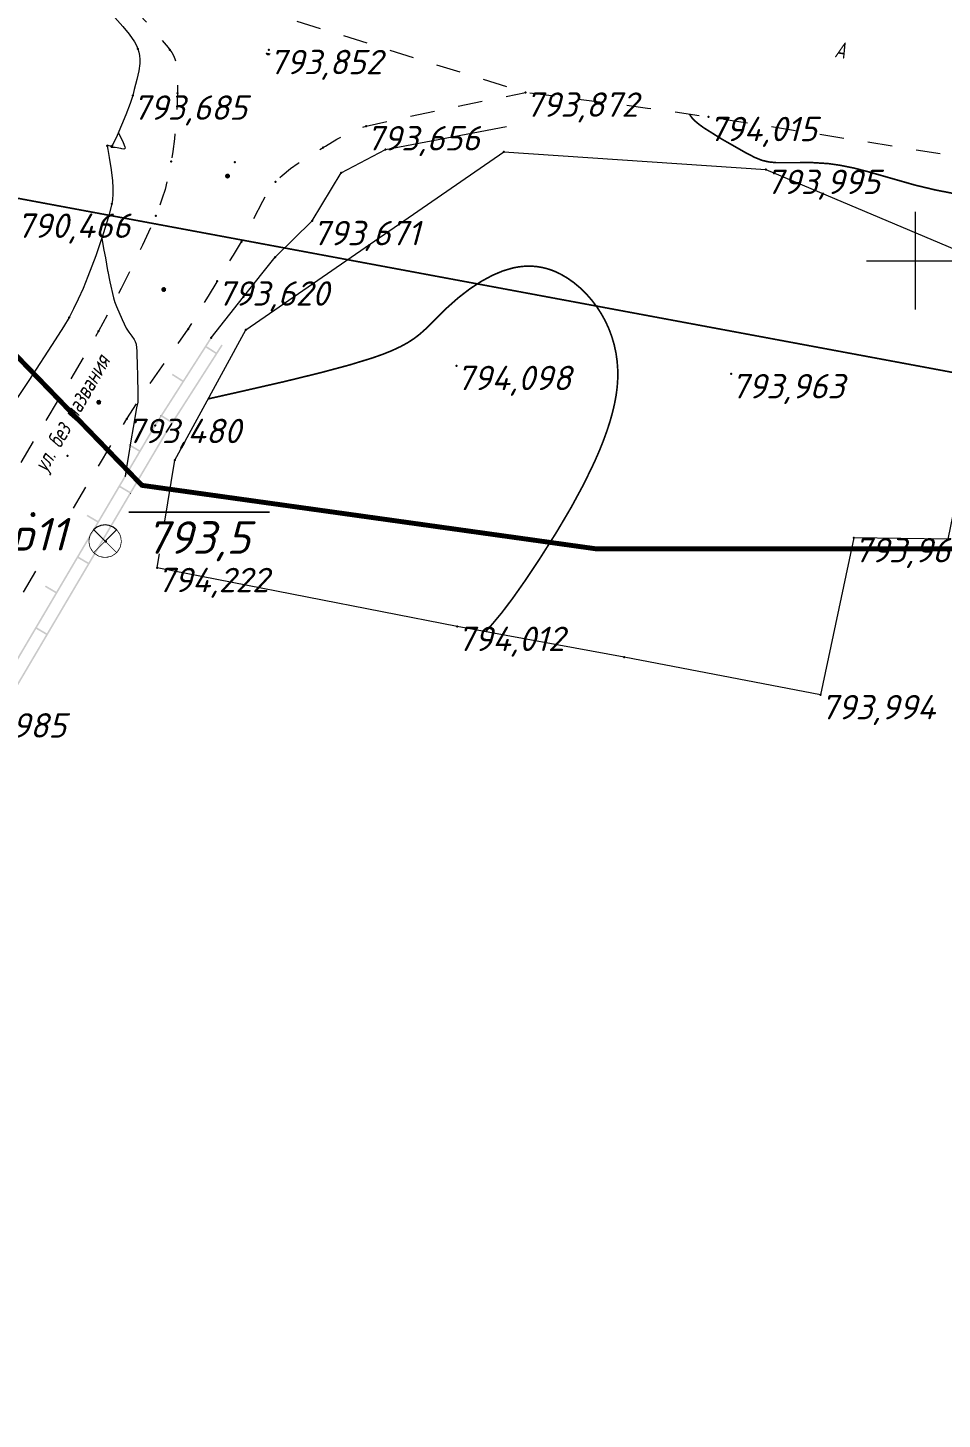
# Model space of a CAD drawing. Header units: metres. Extents: x 629572 to 645168, y 4785785 to 4790166.
# Drawn here: x 633345.4 to 633401.7, y 4788328.8 to 4788414.3 of the extents above; entities that cross this region are included whole.
import ezdxf

# ---------------------------------------------------------------- set-up
doc = ezdxf.new("R2010")
doc.units = ezdxf.units.M
for name, pattern in [('Сплошная', [0]), ('Сплошная_0_50', [0]), ('Штриховая 1.5-1.5', [3, 1.5, -1.5])]:
    doc.linetypes.add(name, pattern=pattern)
doc.layers.get('0').update_dxf_attribs({"linetype": 'CONTINUOUS'})
for name, color, linetype in [('Геодезические пункты', 7, 'CONTINUOUS'), ('Горизонтали', 7, 'CONTINUOUS'), ('Дороги', 7, 'CONTINUOUS'), ('Дороги с покрытием (край_ бровка)', 7, 'CONTINUOUS'), ('Дороги с покрытием (осевая линия)', 7, 'CONTINUOUS'), ('Заборы деревянные на фундаменте (к._бет._ кирп.)', 7, 'CONTINUOUS'), ('Здания и строения', 7, 'CONTINUOUS'), ('каб.TNS+', 7, 'CONTINUOUS'), ('красная линия', 7, 'CONTINUOUS'), ('Нурсултан', 7, 'CONTINUOUS'), ('Проезжие части улиц и тротуаров (без бортового камня)', 7, 'CONTINUOUS'), ('Сетка координатная', 7, 'CONTINUOUS')]:
    doc.layers.add(name, color=color, linetype=linetype)
doc.styles.add('ISOCPEUR', font='isocpeui.ttf')
doc.styles.get("Standard").update_dxf_attribs({"font": 'isocpeui.ttf'})
doc.linetypes.add('TELEFON', pattern='A,8,["o",Standard,S=1,R=0,X=-4.33,Y=-0.34],-2', length=10)

# ---------------------------------------------------------------- blocks, each defined once
blk = doc.blocks.new('Крест')
at = {"color": 0, "linetype": 'Continuous', "lineweight": 0, "flags": 128}
for points in [[(0, -1), (0, 1)], [(-1, 0), (1, 0)]]:
    blk.add_lwpolyline(points, dxfattribs=at)
blk = doc.blocks.new('6 - 11.2 репер грунтов.d-2.0')
at = {"color": 7, "linetype": 'Continuous', "lineweight": 0, "const_width": 0.04, "flags": 128}
for points in [[(0, 0.99), (0.27, 0.953), (0.52, 0.844), (0.731, 0.673), (0.888, 0.45), (0.979, 0.193), (0.998, -0.078), (0.942, -0.345), (0.817, -0.587), (0.631, -0.786), (0.398, -0.927), (0.136, -1.001), (-0.136, -1.001), (-0.398, -0.927), (-0.631, -0.786), (-0.817, -0.587), (-0.942, -0.345), (-0.998, -0.078), (-0.979, 0.193), (-0.888, 0.45), (-0.731, 0.673), (-0.52, 0.844), (-0.27, 0.953), (0, 0.99)], [(0, -0.01), (-0.7, 0.69), (-0.707, 0.697), (-0.924, 0.373), (-1, -0.01), (-0.924, -0.393), (-0.707, -0.717), (-0.7, -0.71), (0, -0.01)], [(0.707, 0.697), (0.7, 0.69), (0, -0.01), (0.7, -0.71), (0.707, -0.717), (0.924, -0.393), (1, -0.01), (0.924, 0.373), (0.707, 0.697)]]:
    blk.add_lwpolyline(points, close=True, dxfattribs=at)
at = {"color": 7, "linetype": 'Continuous', "lineweight": 0, "true_color": 0xffffff, "flags": 128}
blk.add_lwpolyline([(0.7, 0.69), (0.707, 0.697), (0.5, 0.856), (0.259, 0.956), (0, 0.99), (-0.259, 0.956), (-0.5, 0.856), (-0.707, 0.697), (-0.7, 0.69), (0, -0.01), (0.7, 0.69)], close=True, dxfattribs=at)
at = {"color": 7, "linetype": 'Continuous', "lineweight": 0, "true_color": 0xffffff, "const_width": 0.04, "flags": 128}
blk.add_lwpolyline([(0, -0.01), (-0.7, -0.71), (-0.707, -0.717), (-0.382, -0.934), (0, -1.01), (0.383, -0.934), (0.707, -0.717), (0.7, -0.71), (0, -0.01)], close=True, dxfattribs=at)
at = {"color": 7, "linetype": 'Continuous', "lineweight": 0, "flags": 128}
for points in [[(-0.7, 0.69), (-0.707, 0.697)], [(0.7, 0.69), (0.707, 0.697)], [(-0.7, -0.71), (-0.707, -0.717)], [(0.7, -0.71), (0.707, -0.717)]]:
    blk.add_lwpolyline(points, dxfattribs=at)
at = {"color": 7, "style": 'ISOCPEUR', "flags": 1}
for tag in ['X', 'Отметка', 'Отметка земли', 'Отметка центра', 'Имя объекта CREDO-III', 'Имя', 'Код объекта CREDO-III', 'Класс', 'Тип', 'Y']:
    blk.add_attdef(tag, (0, 0), '', height=2.5, dxfattribs=at)

msp = doc.modelspace()

# ---------------------------------------------------------------- hatches: boundary and pattern name
at = {"layer": 'Дороги с покрытием (осевая линия)'}
for points in [[(633360.372, 4788412.727), (633360.375, 4788412.731), (633360.373, 4788412.731), (633360.364, 4788412.733), (633360.354, 4788412.736), (633360.353, 4788412.736), (633360.353, 4788412.736), (633360.095, 4788412.792), (633360.086, 4788412.795), (633360.076, 4788412.797), (633360.062, 4788412.733), (633360.064, 4788412.725), (633360.13, 4788412.643), (633360.146, 4788412.624), (633360.154, 4788412.63), (633360.154, 4788412.62), (633360.206, 4788412.628), (633360.219, 4788412.63), (633360.219, 4788412.63), (633360.154, 4788412.62), (633360.284, 4788412.621), (633360.284, 4788412.631), (633360.284, 4788412.626), (633360.284, 4788412.621), (633360.292, 4788412.625), (633360.284, 4788412.631), (633360.292, 4788412.625), (633360.296, 4788412.633), (633360.324, 4788412.682), (633360.292, 4788412.625)], [(633357.856, 4788405.126), (633357.856, 4788405.13), (633357.846, 4788405.131), (633357.846, 4788405.131), (633357.856, 4788405.13), (633357.862, 4788405.251), (633357.862, 4788405.26), (633357.852, 4788405.261), (633357.862, 4788405.26), (633357.862, 4788405.265), (633357.859, 4788405.268), (633357.855, 4788405.264), (633357.853, 4788405.261), (633357.859, 4788405.268), (633357.827, 4788405.297), (633357.761, 4788405.354), (633357.758, 4788405.358), (633357.756, 4788405.357), (633357.753, 4788405.357), (633357.755, 4788405.347), (633357.758, 4788405.351), (633357.755, 4788405.347), (633357.753, 4788405.357), (633357.625, 4788405.334), (633357.618, 4788405.329), (633357.626, 4788405.324), (633357.618, 4788405.329), (633357.555, 4788405.215), (633357.553, 4788405.21), (633357.555, 4788405.206), (633357.596, 4788405.109), (633357.606, 4788405.086), (633357.615, 4788405.09), (633357.612, 4788405.08), (633357.665, 4788405.074), (633357.678, 4788405.072), (633357.612, 4788405.08), (633357.738, 4788405.045), (633357.74, 4788405.052), (633357.739, 4788405.05), (633357.738, 4788405.045), (633357.746, 4788405.047), (633357.753, 4788405.053), (633357.793, 4788405.093), (633357.793, 4788405.093), (633357.746, 4788405.047), (633357.852, 4788405.123)], [(633353.933, 4788398.149), (633353.934, 4788398.154), (633353.943, 4788398.274), (633353.943, 4788398.283), (633353.933, 4788398.284), (633353.943, 4788398.283), (633353.944, 4788398.288), (633353.94, 4788398.292), (633353.936, 4788398.287), (633353.933, 4788398.284), (633353.94, 4788398.292), (633353.909, 4788398.32), (633353.844, 4788398.38), (633353.841, 4788398.383), (633353.839, 4788398.383), (633353.836, 4788398.382), (633353.838, 4788398.373), (633353.84, 4788398.375), (633353.838, 4788398.373), (633353.836, 4788398.382), (633353.707, 4788398.363), (633353.7, 4788398.358), (633353.635, 4788398.245), (633353.635, 4788398.236), (633353.644, 4788398.24), (633353.635, 4788398.236), (633353.673, 4788398.139), (633353.683, 4788398.115), (633353.692, 4788398.119), (633353.689, 4788398.109), (633353.814, 4788398.071), (633353.816, 4788398.081), (633353.822, 4788398.073), (633353.929, 4788398.146), (633353.924, 4788398.154), (633353.924, 4788398.154), (633353.929, 4788398.146)], [(633349.826, 4788391.141), (633349.909, 4788391.197), (633349.909, 4788391.198), (633349.934, 4788391.215), (633349.929, 4788391.223), (633349.934, 4788391.215), (633349.938, 4788391.217), (633349.939, 4788391.222), (633349.948, 4788391.342), (633349.948, 4788391.352), (633349.949, 4788391.357), (633349.945, 4788391.36), (633349.914, 4788391.389), (633349.85, 4788391.449), (633349.843, 4788391.441), (633349.848, 4788391.447), (633349.85, 4788391.449), (633349.846, 4788391.452), (633349.845, 4788391.452), (633349.842, 4788391.451), (633349.713, 4788391.432), (633349.708, 4788391.431), (633349.706, 4788391.427), (633349.714, 4788391.422), (633349.706, 4788391.427), (633349.657, 4788391.344), (633349.641, 4788391.315), (633349.64, 4788391.306), (633349.678, 4788391.208), (633349.687, 4788391.185), (633349.688, 4788391.182), (633349.689, 4788391.18), (633349.693, 4788391.179), (633349.694, 4788391.181), (633349.696, 4788391.188), (633349.693, 4788391.179), (633349.746, 4788391.171), (633349.759, 4788391.169), (633349.693, 4788391.179), (633349.818, 4788391.14)], [(633345.889, 4788384.31), (633345.894, 4788384.313), (633345.894, 4788384.318), (633345.905, 4788384.438), (633345.905, 4788384.447), (633345.895, 4788384.448), (633345.905, 4788384.447), (633345.906, 4788384.452), (633345.902, 4788384.455), (633345.898, 4788384.451), (633345.896, 4788384.449), (633345.902, 4788384.455), (633345.872, 4788384.485), (633345.808, 4788384.545), (633345.805, 4788384.549), (633345.803, 4788384.548), (633345.8, 4788384.548), (633345.801, 4788384.538), (633345.8, 4788384.548), (633345.779, 4788384.542), (633345.737, 4788384.529), (633345.737, 4788384.529), (633345.8, 4788384.548), (633345.671, 4788384.53), (633345.672, 4788384.52), (633345.664, 4788384.525), (633345.597, 4788384.414), (633345.596, 4788384.405), (633345.606, 4788384.408), (633345.596, 4788384.405), (633345.633, 4788384.307), (633345.642, 4788384.283), (633345.643, 4788384.28), (633345.644, 4788384.279), (633345.649, 4788384.277), (633345.772, 4788384.237), (633345.775, 4788384.247), (633345.781, 4788384.238), (633345.788, 4788384.244), (633345.83, 4788384.283), (633345.781, 4788384.238), (633345.889, 4788384.31), (633345.884, 4788384.319), (633345.884, 4788384.319)]]:
    msp.add_hatch(color=7, dxfattribs=at).paths.add_polyline_path(points)
at = {"layer": 'Заборы деревянные на фундаменте (к._бет._ кирп.)'}
for points in [[(633356.438, 4788394.742), (633356.748, 4788395.227), (633356.738, 4788395.234), (633356.664, 4788395.281), (633356.327, 4788394.753), (633356.3, 4788394.711), (633356.342, 4788394.684), (633357.016, 4788394.253), (633357.058, 4788394.226), (633357.085, 4788394.269), (633357.422, 4788394.796), (633357.412, 4788394.803), (633357.338, 4788394.85), (633357.027, 4788394.365)], [(633354.294, 4788392.967), (633354.926, 4788392.563), (633353.606, 4788390.499), (633353.648, 4788390.472), (633353.621, 4788390.43), (633354.295, 4788389.999), (633354.322, 4788390.041), (633354.295, 4788389.999), (633354.337, 4788389.972), (633354.364, 4788390.014), (633357.058, 4788394.226), (633356.974, 4788394.28), (633354.307, 4788390.11), (633353.717, 4788390.487), (633356.384, 4788394.657), (633356.3, 4788394.711), (633354.98, 4788392.647), (633354.348, 4788393.051)], [(633353.663, 4788390.403), (633353.579, 4788390.457), (633353.217, 4788389.89), (633353.216, 4788389.889), (633353.216, 4788389.888), (633352.314, 4788388.357), (633351.667, 4788388.738), (633351.617, 4788388.652), (633352.263, 4788388.271), (633351.019, 4788386.16), (633350.993, 4788386.117), (633351.037, 4788386.092), (633351.062, 4788386.135), (633351.037, 4788386.092), (633351.726, 4788385.686), (633351.751, 4788385.729), (633351.794, 4788385.703), (633353.983, 4788389.418), (633353.91, 4788389.463), (633353.898, 4788389.47), (633353.898, 4788389.47), (633351.733, 4788385.797), (633351.13, 4788386.153), (633353.302, 4788389.837)], [(633353.621, 4788390.43), (633353.648, 4788390.472), (633353.606, 4788390.499), (633353.579, 4788390.457)], [(633354.253, 4788390.026), (633353.898, 4788389.47), (633353.909, 4788389.464), (633353.911, 4788389.462), (633353.983, 4788389.418), (633354.337, 4788389.972)], [(633349.053, 4788384.301), (633349.699, 4788383.92), (633348.455, 4788381.809), (633348.429, 4788381.766), (633348.473, 4788381.741), (633348.498, 4788381.784), (633348.473, 4788381.741), (633349.162, 4788381.335), (633349.205, 4788381.309), (633349.23, 4788381.353), (633351.769, 4788385.66), (633351.683, 4788385.711), (633349.169, 4788381.446), (633348.566, 4788381.802), (633351.08, 4788386.066), (633350.993, 4788386.117), (633349.75, 4788384.006), (633349.103, 4788384.387)], [(633351.794, 4788385.703), (633351.751, 4788385.729), (633351.726, 4788385.686), (633351.769, 4788385.66)], [(633346.489, 4788379.95), (633347.135, 4788379.569), (633345.891, 4788377.459), (633345.934, 4788377.433), (633345.891, 4788377.459), (633345.866, 4788377.416), (633345.909, 4788377.39), (633346.598, 4788376.984), (633346.623, 4788377.027), (633346.598, 4788376.984), (633346.641, 4788376.959), (633346.666, 4788377.002), (633349.205, 4788381.309), (633349.119, 4788381.36), (633346.606, 4788377.096), (633346.003, 4788377.451), (633348.516, 4788381.716), (633348.429, 4788381.766), (633347.186, 4788379.656), (633346.539, 4788380.036)], [(633343.925, 4788375.6), (633344.571, 4788375.219), (633343.327, 4788373.108), (633343.302, 4788373.065), (633343.345, 4788373.04), (633343.37, 4788373.083), (633343.345, 4788373.04), (633344.034, 4788372.633), (633344.059, 4788372.676), (633344.102, 4788372.651), (633346.641, 4788376.959), (633346.555, 4788377.01), (633344.042, 4788372.745), (633343.439, 4788373.1), (633345.952, 4788377.365), (633345.866, 4788377.416), (633344.622, 4788375.305), (633343.976, 4788375.686)]]:
    msp.add_hatch(color=7, dxfattribs=at).paths.add_polyline_path(points)

# ---------------------------------------------------------------- linework, layer by layer
at = {"layer": 'Геодезические пункты', "color": 7, "linetype": 'Continuous', "lineweight": 0, "const_width": 0.1, "flags": 128}
msp.add_lwpolyline([(633351.639, 4788384.546), (633360.312, 4788384.546)], dxfattribs=at)
at = {"layer": 'Горизонтали', "color": 34, "linetype": 'Сплошная', "lineweight": 0, "const_width": 0.1, "elevation": 794, "flags": 128}
for points in [[(633386.112, 4788409.017), (633386.178, 4788408.911), (633386.296, 4788408.747), (633386.468, 4788408.574), (633386.706, 4788408.377), (633387.009, 4788408.158), (633388.069, 4788407.494), (633389.539, 4788406.655), (633390.125, 4788406.349), (633390.549, 4788406.177), (633390.972, 4788406.073), (633391.459, 4788406.025), (633392.449, 4788406.026), (633393.692, 4788406.029), (633394.652, 4788405.969), (633395.382, 4788405.865), (633396.186, 4788405.702), (633397.069, 4788405.479), (633398.226, 4788405.148), (633398.259, 4788405.138), (633399.977, 4788404.648), (633401.256, 4788404.343), (633402.385, 4788404.126), (633403.632, 4788403.885), (633404.52, 4788403.675), (633405.118, 4788403.498), (633405.738, 4788403.286), (633406.375, 4788403.039), (633407.035, 4788402.755), (633407.428, 4788402.573), (633407.624, 4788402.472), (633407.705, 4788402.424), (633407.74, 4788402.401), (633407.751, 4788402.394), (633407.753, 4788402.392), (633407.755, 4788402.391), (633407.755, 4788402.391)], [(633373.578, 4788377.187), (633373.973, 4788377.64), (633374.587, 4788378.376), (633375.254, 4788379.259), (633376.026, 4788380.357), (633376.896, 4788381.662), (633377.946, 4788383.319), (633378.847, 4788384.846), (633379.626, 4788386.288), (633380.281, 4788387.644), (633380.564, 4788388.293), (633380.815, 4788388.92), (633381.036, 4788389.525), (633381.225, 4788390.109), (633381.383, 4788390.671), (633381.51, 4788391.211), (633381.605, 4788391.728), (633381.67, 4788392.224), (633381.706, 4788392.757), (633381.705, 4788393.285), (633381.669, 4788393.806), (633381.597, 4788394.32), (633381.488, 4788394.825), (633381.344, 4788395.319), (633381.165, 4788395.801), (633380.952, 4788396.269), (633380.701, 4788396.727), (633380.418, 4788397.166), (633380.103, 4788397.581), (633379.761, 4788397.97), (633379.393, 4788398.329), (633379.005, 4788398.653), (633378.602, 4788398.936), (633378.192, 4788399.175), (633377.912, 4788399.31), (633377.629, 4788399.423), (633377.343, 4788399.515), (633377.055, 4788399.585), (633376.764, 4788399.634), (633376.471, 4788399.661), (633376.174, 4788399.667), (633375.875, 4788399.651), (633375.575, 4788399.614), (633375.27, 4788399.556), (633374.651, 4788399.375), (633374.014, 4788399.107), (633373.348, 4788398.749), (633372.613, 4788398.27), (633371.89, 4788397.712), (633371.173, 4788397.074), (633370.306, 4788396.216), (633370.303, 4788396.212), (633369.868, 4788395.782), (633369.526, 4788395.477), (633369.171, 4788395.206), (633368.789, 4788394.959), (633368.343, 4788394.716), (633367.84, 4788394.481), (633367.267, 4788394.25), (633366.619, 4788394.021), (633365.216, 4788393.592), (633363.406, 4788393.107), (633361.218, 4788392.572), (633358.482, 4788391.946), (633356.526, 4788391.506)]]:
    msp.add_lwpolyline(points, dxfattribs=at)
at = {"layer": 'Горизонтали', "color": 34, "linetype": 'Сплошная', "lineweight": 0, "true_color": 0xa55200, "elevation": 793.5, "flags": 128}
for points in [[(633351.002, 4788407.883), (633351.092, 4788407.705), (633351.305, 4788407.264), (633351.405, 4788407), (633351.414, 4788406.916), (633351.39, 4788406.871), (633351.333, 4788406.859), (633351.222, 4788406.877), (633351.162, 4788406.89), (633350.812, 4788406.956), (633350.659, 4788406.961), (633350.59, 4788406.964), (633350.56, 4788406.983), (633350.547, 4788407.02), (633350.547, 4788407.02), (633350.545, 4788407.037), (633350.545, 4788407.037), (633350.545, 4788407.038), (633350.545, 4788407.038)], [(633349.98, 4788401.364), (633350, 4788401.259), (633350.097, 4788400.759), (633350.118, 4788400.652), (633350.21, 4788400.175), (633350.345, 4788399.403), (633350.358, 4788399.328), (633350.476, 4788398.707), (633350.714, 4788397.724), (633350.754, 4788397.565), (633350.769, 4788397.507), (633350.77, 4788397.5), (633350.771, 4788397.498)], [(633350.771, 4788397.498), (633350.898, 4788397.183), (633351.232, 4788396.387), (633351.491, 4788395.855), (633351.647, 4788395.604), (633351.835, 4788395.358), (633351.982, 4788395.159), (633352.046, 4788395.027), (633352.092, 4788394.872), (633352.144, 4788394.437), (633352.169, 4788393.434), (633352.173, 4788393.113), (633352.201, 4788391.654), (633352.205, 4788391.481), (633352.206, 4788391.437), (633352.208, 4788391.358), (633352.208, 4788391.346)], [(633352.208, 4788391.346), (633352.198, 4788391.296), (633352.128, 4788390.951), (633351.908, 4788389.745), (633351.77, 4788388.92), (633351.624, 4788388.031), (633351.505, 4788387.302), (633351.44, 4788386.903), (633351.439, 4788386.898), (633351.415, 4788386.749), (633351.412, 4788386.734), (633351.411, 4788386.728)]]:
    msp.add_lwpolyline(points, dxfattribs=at)
at = {"layer": 'Дороги с покрытием (край_ бровка)', "color": 251, "linetype": 'Сплошная', "lineweight": 0, "true_color": 0x636466, "flags": 128}
msp.add_lwpolyline([(633349.711, 4788416.024), (633349.711, 4788416.024), (633350.777, 4788414.948), (633351.281, 4788414.4), (633351.669, 4788413.929), (633352.003, 4788413.444), (633352.122, 4788413.226), (633352.21, 4788413.024), (633352.27, 4788412.824), (633352.308, 4788412.607), (633352.323, 4788412.372), (633352.317, 4788412.118), (633352.262, 4788411.665), (633352.147, 4788411.128), (633351.985, 4788410.525), (633351.886, 4788410.162), (633351.725, 4788409.658), (633351.462, 4788408.968), (633350.921, 4788407.697), (633350.629, 4788407.056), (633350.594, 4788407.033), (633350.526, 4788407.041), (633350.447, 4788407.066), (633350.381, 4788407.088), (633350.326, 4788407.094), (633350.308, 4788407.068), (633350.348, 4788406.843), (633350.44, 4788406.351), (633350.561, 4788405.583), (633350.637, 4788404.904), (633350.663, 4788404.476), (633350.665, 4788404.097), (633350.644, 4788403.768), (633350.6, 4788403.49), (633350.392, 4788402.691), (633350.076, 4788401.651), (633349.62, 4788400.305), (633349.137, 4788399.023), (633348.838, 4788398.298), (633348.542, 4788397.634), (633348.253, 4788397.036), (633347.971, 4788396.509), (633347.629, 4788395.933), (633347.121, 4788395.127), (633345.491, 4788392.637), (633344.269, 4788390.797), (633341.541, 4788386.676), (633339.357, 4788383.301), (633337.708, 4788380.644), (633336.164, 4788378.021), (633334.388, 4788374.894), (633331.405, 4788369.506), (633330.973, 4788368.721), (633329.037, 4788365.219), (633327.543, 4788362.557), (633326.208, 4788360.168), (633324.328, 4788356.735), (633323.986, 4788356.109), (633321.846, 4788352.215), (633320.169, 4788349.237), (633319.09, 4788347.378), (633318.068, 4788345.668), (633317.088, 4788344.081), (633316.141, 4788342.605), (633315.202, 4788341.208), (633314.169, 4788339.745), (633313.025, 4788338.19), (633311.717, 4788336.473), (633309.166, 4788333.22), (633307.036, 4788330.51), (633305.717, 4788328.792), (633304.579, 4788327.264), (633303.558, 4788325.838), (633302.633, 4788324.485), (633301.73, 4788323.097), (633300.795, 4788321.597), (633299.814, 4788319.96), (633298.743, 4788318.115), (633296.657, 4788314.414), (633295.074, 4788311.598), (633294.019, 4788309.759), (633293.082, 4788308.171), (633292.203, 4788306.737), (633291.366, 4788305.426), (633289.491, 4788302.625), (633287.428, 4788299.672), (633285.497, 4788296.999), (633283.304, 4788294.039), (633279.087, 4788288.467), (633279.087, 4788288.467)], dxfattribs=at)
at = {"layer": 'Здания и строения', "color": 8, "linetype": 'Сплошная', "lineweight": 0, "flags": 128}
msp.add_lwpolyline([(633356.706, 4788395.254), (633358.692, 4788397.782), (633360.652, 4788400.222), (633362.925, 4788402.446), (633364.695, 4788405.411), (633367.418, 4788406.827), (633374.872, 4788408.25)], dxfattribs=at)
msp.add_lwpolyline([(633358.839, 4788395.744), (633374.694, 4788406.699), (633390.805, 4788405.597), (633405.702, 4788399.318), (633405.158, 4788398.312), (633404.124, 4788393.726), (633403.156, 4788388.561), (633402.001, 4788382.881), (633396.219, 4788382.958), (633394.172, 4788373.307), (633382.096, 4788375.628), (633371.835, 4788377.506), (633353.381, 4788381.124), (633354.473, 4788387.744), (633358.839, 4788395.744)], close=True, dxfattribs=at)
at = {"layer": 'Нурсултан', "color": 7}
for p in [(633352.21, 4788413.024, 7.097), (633354.178, 4788412.962, 7.137), (633360.26, 4788412.961, 7.175), (633351.886, 4788410.162, 7.008), (633354.631, 4788410.305, 7.101), (633376.025, 4788410.345, 7.195), (633387.291, 4788408.845, 7.338), (633366.242, 4788408.276, 6.979), (633350.308, 4788407.068, 7.019), (633350.629, 4788407.056, 6.754), (633363.595, 4788406.948, 6.951), (633367.418, 4788406.827, 7.034), (633374.694, 4788406.699, 7.181), (633354.258, 4788406.091, 7.031), (633358.166, 4788406.065, 7.031), (633364.695, 4788405.411, 6.986), (633390.805, 4788405.597, 7.318), (633360.66, 4788404.838, 6.913), (633350.6, 4788403.49, 6.868), (633353.301, 4788402.753, 6.978), (633362.925, 4788402.446, 6.994), (633358.576, 4788401.152, 6.931), (633360.652, 4788400.222, 6.976), (633357.085, 4788398.735, 6.943), (633358.692, 4788397.782, 6.991), (633347.971, 4788396.509, 6.716), (633349.791, 4788395.666, 6.768), (633355.298, 4788395.799, 6.909), (633356.706, 4788395.254, 6.988), (633358.839, 4788395.744, 7.058), (633371.785, 4788393.542, 7.421), (633388.674, 4788393.036, 7.286), (633351.523, 4788390.283, 6.803), (633353.259, 4788389.863, 6.881), (633347.883, 4788388.004, 6.685), (633354.473, 4788387.744, 7.558), (633350.222, 4788382.746, 6.847), (633350.223, 4788382.75, 6.85), (633350.223, 4788382.749, 6.845), (633350.228, 4788382.738, 6.843), (633396.219, 4788382.958, 7.291), (633371.835, 4788377.506, 7.335), (633382.096, 4788375.628, 7.264), (633394.172, 4788373.307, 7.317)]:
    msp.add_point(p, dxfattribs=at)
at = {"layer": 'Проезжие части улиц и тротуаров (без бортового камня)', "linetype": 'Штриховая 1.5-1.5', "lineweight": 0, "flags": 128}
for points in [[(633346.981, 4788419.41), (633347.311, 4788419.266), (633347.655, 4788419.091), (633348.385, 4788418.645), (633349.17, 4788418.073), (633350.008, 4788417.377), (633350.651, 4788416.791), (633351.318, 4788416.143), (633352.005, 4788415.436), (633352.707, 4788414.674), (633353.375, 4788413.915), (633354.064, 4788413.098), (633354.178, 4788412.962), (633354.297, 4788412.799), (633354.396, 4788412.615), (633354.477, 4788412.408), (633354.54, 4788412.177), (633354.606, 4788411.758), (633354.633, 4788411.243), (633354.632, 4788410.732), (633354.631, 4788410.305), (633354.621, 4788409.774), (633354.583, 4788409.069), (633354.446, 4788407.49), (633354.353, 4788406.715), (633354.258, 4788406.091), (633354.022, 4788404.957), (633353.873, 4788404.386), (633353.707, 4788403.837), (633353.513, 4788403.282), (633353.301, 4788402.753), (633352.478, 4788400.954), (633351.177, 4788398.287), (633350.436, 4788396.849), (633349.791, 4788395.666), (633348.907, 4788394.145), (633347.401, 4788391.607), (633343.699, 4788385.429), (633343.546, 4788385.174), (633339.997, 4788379.252), (633337.075, 4788374.353), (633336.625, 4788373.599), (633333.123, 4788367.73), (633329.61, 4788361.867), (633327.398, 4788358.183), (633325.873, 4788355.641), (633321.834, 4788348.937), (633317.818, 4788342.361), (633313.876, 4788336.008), (633309.893, 4788329.679), (633305.951, 4788323.54), (633304.162, 4788320.83), (633301.977, 4788317.601), (633300.394, 4788315.287), (633297.945, 4788311.7), (633295.807, 4788308.513), (633294.003, 4788305.741), (633291.645, 4788302.082), (633289.552, 4788298.838), (633286.938, 4788294.727), (633284.904, 4788291.425), (633283.811, 4788289.58), (633282.895, 4788287.966), (633282.15, 4788286.57), (633281.572, 4788285.387)], [(633287.877, 4788288.115), (633291.543, 4788294.314), (633295.25, 4788300.489), (633297.194, 4788303.66), (633299.037, 4788306.612), (633300.904, 4788309.538), (633303.021, 4788312.79), (633307.133, 4788318.993), (633308.457, 4788320.976), (633311.137, 4788324.994), (633315.119, 4788330.903), (633316.034, 4788332.249), (633319.12, 4788336.799), (633321.152, 4788339.837), (633322.835, 4788342.41), (633324.528, 4788345.063), (633326.398, 4788348.049), (633329.889, 4788353.734), (633332.923, 4788358.75), (633335.562, 4788363.215), (633337.544, 4788366.636), (633338.161, 4788367.705), (633340.773, 4788372.187), (633344.472, 4788378.443), (633348.803, 4788385.741), (633351.523, 4788390.283), (633352.118, 4788391.214), (633352.88, 4788392.344), (633354.262, 4788394.313), (633354.299, 4788394.365), (633355.298, 4788395.799), (633355.931, 4788396.806), (633356.539, 4788397.822), (633356.542, 4788397.828), (633357.085, 4788398.735), (633357.585, 4788399.539), (633357.648, 4788399.64), (633358.087, 4788400.342), (633358.576, 4788401.152), (633359.127, 4788402.211), (633359.158, 4788402.273), (633359.884, 4788403.668), (633360.295, 4788404.349), (633360.66, 4788404.838), (633361.064, 4788405.247), (633361.577, 4788405.666), (633362.054, 4788406.001), (633362.633, 4788406.369), (633363.142, 4788406.675), (633363.595, 4788406.948), (633363.745, 4788407.041), (633364.443, 4788407.464), (633364.905, 4788407.723), (633365.321, 4788407.931), (633365.792, 4788408.13), (633366.242, 4788408.276), (633368.217, 4788408.726), (633371.735, 4788409.464), (633376.025, 4788410.345)]]:
    msp.add_lwpolyline(points, dxfattribs=at)

# ---------------------------------------------------------------- block references
at = {"layer": 'Геодезические пункты', "color": 7, "linetype": 'Continuous'}
msp.add_blockref('6 - 11.2 репер грунтов.d-2.0', (633350.189, 4788382.767, 793.52), dxfattribs=at)
at = {"layer": 'Сетка координатная', "color": 136, "linetype": 'Continuous', "true_color": 0x008080, "xscale": 3, "yscale": 3}
msp.add_blockref('Крест', (633400, 4788400), dxfattribs=at)

# ---------------------------------------------------------------- texts
at = {"layer": 'Дороги', "color": 0, "style": 'ISOCPEUR', "width": 0.75}
msp.add_text('А', height=1, rotation=350.59226, dxfattribs=at).set_placement((633394.998, 4788412.517))
at = {"layer": 'Здания и строения', "color": 0, "style": 'ISOCPEUR', "width": 0.75}
msp.add_text('ул. без названия', height=1, rotation=60.33475, dxfattribs=at).set_placement((633346.596, 4788386.939, 795))
at = {"layer": 'Нурсултан', "color": 251, "char_height": 1.5, "attachment_point": 1, "style": 'ISOCPEUR'}
for s, insert in [('793,852', (633360.26, 4788412.961, 7.175)), ('793,685', (633351.886, 4788410.162, 7.008)), ('793,872', (633376.025, 4788410.345, 7.195)), ('794,015', (633387.291, 4788408.845, 7.338)), ('793,656', (633366.242, 4788408.276, 6.979)), ('793,995', (633390.805, 4788405.597, 7.318)), ('790,466', (633344.741, 4788402.902, 3.789)), ('793,671', (633362.925, 4788402.446, 6.994)), ('793,620', (633357.085, 4788398.735, 6.943)), ('794,098', (633371.785, 4788393.542, 7.421)), ('793,963', (633388.674, 4788393.036, 7.286)), ('793,480', (633351.523, 4788390.283, 6.803)), ('793,968', (633396.219, 4788382.958, 7.291)), ('794,012', (633371.835, 4788377.506, 7.335)), ('793,994', (633394.172, 4788373.307, 7.317)), ('792,985', (633340.773, 4788372.187, 6.308))]:
    msp.add_mtext(s, dxfattribs=dict(at, insert=insert))

# ---------------------------------------------------------------- next in the draw order: texts
at = {"layer": 'Геодезические пункты', "color": 7, "char_height": 2, "attachment_point": 7, "style": 'ISOCPEUR', "bg_fill": 3, "box_fill_scale": 1, "bg_fill_color": 256, "bg_fill_transparency": 0}
for s, insert in [('Rp11', (633342.678, 4788381.581)), ('793,5', (633352.689, 4788381.518))]:
    msp.add_mtext(s, dxfattribs=dict(at, insert=insert))

# ---------------------------------------------------------------- next in the draw order: linework, layer by layer
at = {"layer": 'каб.TNS+', "color": 3, "linetype": 'TELEFON', "lineweight": 13, "true_color": 0x00e600, "const_width": 0.1, "flags": 128}
msp.add_lwpolyline([(633230.144, 4788389.592), (633344.729, 4788403.854), (633409.357, 4788391.818), (633420.009, 4788387.98), (633437.054, 4788383.297), (633526.334, 4788366.901), (633634.565, 4788348.248), (633710.126, 4788332.171), (634104.681, 4788238.498), (634261.231, 4788230.403), (634311.884, 4788200.571), (634417.542, 4788151.457), (634579.568, 4788156.544), (634633.9, 4788158.034), (634644.582, 4788158.401), (634694.097, 4788152.282), (634733.066, 4788146.767), (634775.286, 4788140.461), (634799.265, 4788136.502), (635093.223, 4788078.935), (635226.392, 4788062.853), (635399.922, 4788029.549), (635484.356, 4788023.579), (635569.309, 4788012.235), (635621.709, 4788004.851), (635666.94, 4787992.952), (635740.027, 4787980.176), (635779.914, 4787970.332), (635826.581, 4787957.347), (635853.488, 4787947.661), (635872.702, 4787940.068), (635991.537, 4787886.465), (636187.111, 4787806.711), (636209.235, 4787765.084), (636377.357, 4787726.52), (636432.925, 4787741.365), (636490.651, 4787769.031), (636568.713, 4787804.041), (636646.25, 4787818.683), (636712.558, 4787826.654), (636770.215, 4787836.87), (636964.065, 4787865.88), (637090.976, 4787866.86), (637407.809, 4787914.614), (637650.17, 4787988.245), (637701.732, 4787996.925), (637736.588, 4788004.318), (637781.106, 4788015.857), (637823.812, 4788025.287), (637840.147, 4788027.841), (637887.457, 4788037.971), (637924.534, 4788044.77), (637950.054, 4788039.488), (637995.293, 4788042.79), (638160.082, 4788128.557), (638321.49, 4788202.495), (638407.595, 4788245.637), (638451.902, 4788258.85), (638484.142, 4788264.993), (638492.947, 4788261.65)], dxfattribs=at)
at = {"layer": 'красная линия', "color": 1, "linetype": 'Сплошная_0_50', "lineweight": 0, "true_color": 0xff0000, "const_width": 0.3, "elevation": 794.579, "flags": 128}
msp.add_lwpolyline([(635320.137, 4788059.506), (634985.355, 4788102.587), (634940.044, 4788116.908), (634898.849, 4788132.114), (634827.353, 4788142.613), (634829.041, 4788150.889), (634803.75, 4788153.197), (634741.75, 4788165.398), (634643.038, 4788172.889), (634637.145, 4788183.115), (634482.541, 4788213.707), (634442.553, 4788220.511), (634430.34, 4788211.192), (634409.151, 4788208.211), (634377.252, 4788213.601), (634364.752, 4788234.811), (634327.948, 4788241.586), (634037.251, 4788125.906), (633755.75, 4787960.189), (633740.048, 4787969.79), (633706.25, 4787916.702), (633678.555, 4787933.292), (633731.66, 4788017.386), (633754.949, 4788053.689), (633734.646, 4788065.299), (633749.642, 4788090.416), (633730.852, 4788097.487), (633705.25, 4788109.889), (633734.851, 4788214.392), (633702.738, 4788216.909), (633716.652, 4788255.713), (633682.838, 4788267.798), (633706.754, 4788323.81), (633460.25, 4788373.303), (633402.451, 4788382.295), (633380.345, 4788382.293), (633352.451, 4788386.192), (633331.041, 4788408.309), (633256.053, 4788419.898), (633167.836, 4788431.414), (633120.156, 4788439.093), (633026.641, 4788457.114), (632680.743, 4788510.71), (632641.247, 4788516.793)], dxfattribs=at)
at = {"layer": 'Нурсултан', "color": 7}
msp.add_point((633353.381, 4788381.124, 7.545), dxfattribs=at)
at = {"layer": 'Проезжие части улиц и тротуаров (без бортового камня)', "linetype": 'Штриховая 1.5-1.5', "lineweight": 0, "flags": 128}
msp.add_lwpolyline([(633175.296, 4788442.146), (633185.059, 4788440.505), (633189.915, 4788439.69), (633194.821, 4788438.865), (633201.307, 4788437.775), (633204.583, 4788437.225), (633211.371, 4788436.246), (633227.913, 4788433.589), (633229.029, 4788433.522), (633231.193, 4788433.344), (633233.354, 4788433.137), (633239.503, 4788432.454), (633244.024, 4788431.95), (633263.463, 4788429.795), (633272.782, 4788428.776), (633278.24, 4788428.198), (633282.153, 4788427.825), (633287.022, 4788427.405), (633293.813, 4788426.857), (633295.811, 4788426.698), (633299.765, 4788426.374), (633302.185, 4788426.155), (633304.267, 4788425.934), (633306.537, 4788425.666), (633310.881, 4788425.102), (633312.609, 4788424.869), (633315.222, 4788424.517), (633317.686, 4788424.192), (633319.947, 4788423.894), (633325.129, 4788423.188), (633327.868, 4788422.79), (633330.299, 4788422.413), (633334.457, 4788421.787), (633336.208, 4788421.531), (633339.785, 4788420.982), (633342.485, 4788420.518), (633343.971, 4788420.225), (633345.209, 4788419.945), (633346.21, 4788419.673), (633346.981, 4788419.41), (633376.025, 4788410.345), (633379.785, 4788409.875), (633383.541, 4788409.382), (633387.291, 4788408.845), (633393.432, 4788407.884), (633402.038, 4788406.505), (633409.616, 4788405.26), (633415.732, 4788404.212), (633421.842, 4788403.127), (633427.289, 4788402.116), (633429.477, 4788401.675), (633432.17, 4788401.088), (633433.471, 4788400.797), (633437.042, 4788400.009), (633439.648, 4788399.479), (633441.937, 4788399.072), (633444.364, 4788398.711), (633447.392, 4788398.323), (633451.8, 4788397.812), (633453.375, 4788397.633), (633456.606, 4788397.252), (633459.062, 4788396.934), (633464.367, 4788396.183), (633469.665, 4788395.383), (633474.83, 4788394.536), (633477.146, 4788394.117), (633479.872, 4788393.584), (633482.328, 4788393.085), (633484.902, 4788392.563), (633487.623, 4788392.032), (633489.944, 4788391.614), (633492.449, 4788391.203), (633495.634, 4788390.713), (633499.806, 4788390.094), (633501.995, 4788389.771), (633508.136, 4788388.832), (633513.966, 4788387.857), (633517.548, 4788387.238), (633519.79, 4788386.85), (633525.313, 4788385.916), (633530.588, 4788385.065), (633535.868, 4788384.237), (633541.151, 4788383.435), (633549.639, 4788382.209), (633551.591, 4788381.93), (633561.255, 4788380.544), (633571.084, 4788379.096), (633574.558, 4788378.545), (633578.849, 4788377.833), (633583.193, 4788377.095), (633586.606, 4788376.515), (633590.295, 4788375.901), (633592.934, 4788375.487), (633595.264, 4788375.166), (633598.09, 4788374.829), (633599.92, 4788374.625), (633603.257, 4788374.246), (633606.019, 4788373.891), (633608.403, 4788373.526), (633612.005, 4788372.886), (633618.291, 4788371.725), (633632.469, 4788369.062), (633634.002, 4788368.773), (633643.078, 4788367.067), (633649.268, 4788365.902), (633649.939, 4788365.775), (633656.801, 4788364.488), (633659.748, 4788363.958), (633661.695, 4788363.636), (633663.231, 4788363.441), (633665.07, 4788363.279), (633667.203, 4788363.137), (633668.464, 4788363.057), (633670.2, 4788362.922), (633671.536, 4788362.772), (633672.853, 4788362.57), (633674.322, 4788362.301), (633676.967, 4788361.753), (633677.094, 4788361.726), (633679.866, 4788361.156), (633681.055, 4788360.969), (633682.912, 4788360.749), (633683.224, 4788360.714), (633685.469, 4788360.44), (633686.369, 4788360.305), (633687.191, 4788360.161), (633688.277, 4788359.932), (633689.256, 4788359.675), (633690.143, 4788359.385), (633690.942, 4788359.061), (633717.733, 4788355.91), (633720.108, 4788355.426), (633724.717, 4788354.444), (633730.444, 4788353.213), (633737.067, 4788352.218), (633743.13, 4788351.323), (633748.071, 4788350.629), (633750.014, 4788350.388), (633752.446, 4788350.122), (633754.061, 4788349.955), (633756.827, 4788349.665), (633758.989, 4788349.411), (633760.681, 4788349.173), (633762.265, 4788348.895), (633764.075, 4788348.522), (633766.386, 4788348), (633767.451, 4788347.756), (633769.308, 4788347.346), (633770.836, 4788347.042), (633772.485, 4788346.748), (633774.463, 4788346.418), (633777.589, 4788345.92), (633778.361, 4788345.798), (633782.258, 4788345.167), (633784.081, 4788344.86), (633788.401, 4788344.132), (633796.702, 4788342.722), (633803.383, 4788341.552), (633805.454, 4788341.152), (633807.98, 4788340.622), (633809.381, 4788340.319), (633812.568, 4788339.638), (633815.025, 4788339.151), (633817.175, 4788338.777), (633819.532, 4788338.43), (633822.632, 4788338.027), (633826.958, 4788337.504), (633828.969, 4788337.263), (633832.406, 4788336.839), (633835.018, 4788336.492), (633840.654, 4788335.671), (633846.284, 4788334.804), (633851.537, 4788333.966), (633876.837, 4788330.313), (633889.556, 4788327.104), (633891.409, 4788326.855), (633894.792, 4788326.355), (633906.152, 4788324.601), (633933.623, 4788320.253), (633943.109, 4788318.74), (633953.122, 4788317.146), (633962.35, 4788315.681), (633971.575, 4788314.2), (633980.797, 4788312.697), (633991.369, 4788310.946), (634003.969, 4788308.841), (634017.583, 4788306.558), (634017.583, 4788306.558), (634090.599, 4788295.523), (634094.798, 4788294.851), (634099.537, 4788294.021), (634107.001, 4788292.628), (634108.447, 4788292.355), (634113.439, 4788291.422), (634117.363, 4788290.72), (634133.519, 4788287.94), (634149.681, 4788285.191), (634155.132, 4788284.267), (634161.107, 4788283.253), (634166.934, 4788282.258), (634168.585, 4788281.975), (634176.063, 4788280.703), (634183.548, 4788279.467), (634192.889, 4788278.001), (634198.419, 4788277.147), (634203.842, 4788276.31), (634213.272, 4788274.831), (634220.888, 4788273.562), (634224.64, 4788272.92), (634228.499, 4788272.26), (634236.116, 4788270.992), (634290.139, 4788262.293), (634305.591, 4788259.642), (634309.76, 4788258.955), (634313.935, 4788258.306), (634317.762, 4788257.729), (634317.762, 4788257.729), (634321.694, 4788257.162), (634324.828, 4788256.725), (634325.629, 4788256.614), (634328.381, 4788256.225), (634330.144, 4788255.951), (634331.905, 4788255.659), (634333.663, 4788255.356), (634334.921, 4788255.137), (634338.486, 4788254.518), (634346.05, 4788253.189), (634349.439, 4788252.577), (634351.273, 4788252.226), (634351.783, 4788252.108), (634352.326, 4788251.959), (634353.593, 4788251.548), (634354.315, 4788251.292), (634355.885, 4788250.753), (634356.532, 4788250.56), (634357.125, 4788250.41), (634357.686, 4788250.296), (634358.224, 4788250.217), (634359.973, 4788250.083), (634363.952, 4788249.866), (634364.081, 4788249.859), (634369.494, 4788249.568), (634373.678, 4788249.311), (634376.56, 4788249.108), (634379.125, 4788248.899), (634381.393, 4788248.684), (634383.37, 4788248.461), (634385.426, 4788248.19), (634387.905, 4788247.832), (634394.355, 4788246.825), (634404.209, 4788245.204), (634408.336, 4788244.519), (634416.075, 4788243.257), (634421.849, 4788242.361), (634427.639, 4788241.51), (634434.047, 4788240.598), (634446.257, 4788238.91), (634449.231, 4788238.504), (634458.273, 4788237.264), (634470.132, 4788235.675), (634471.564, 4788235.487), (634481.992, 4788234.101), (634488.272, 4788233.231), (634493.837, 4788232.42), (634499.396, 4788231.562), (634505.681, 4788230.547), (634515.84, 4788228.848), (634517.515, 4788228.566), (634524.14, 4788227.457), (634529.286, 4788226.614), (634529.286, 4788226.614), (634541.011, 4788224.742), (634547.355, 4788223.739), (634552.738, 4788222.888), (634564.463, 4788221.018), (634576.377, 4788219.083), (634585.016, 4788217.67), (634588.391, 4788217.117), (634600.075, 4788215.211)], dxfattribs=at)

# ---------------------------------------------------------------- next in the draw order: texts
at = {"layer": 'Нурсултан', "color": 251, "insert": (633353.381, 4788381.124, 7.545), "char_height": 1.5, "attachment_point": 1, "style": 'ISOCPEUR'}
msp.add_mtext('794,222', dxfattribs=at)

doc.saveas('drawing.dxf')
